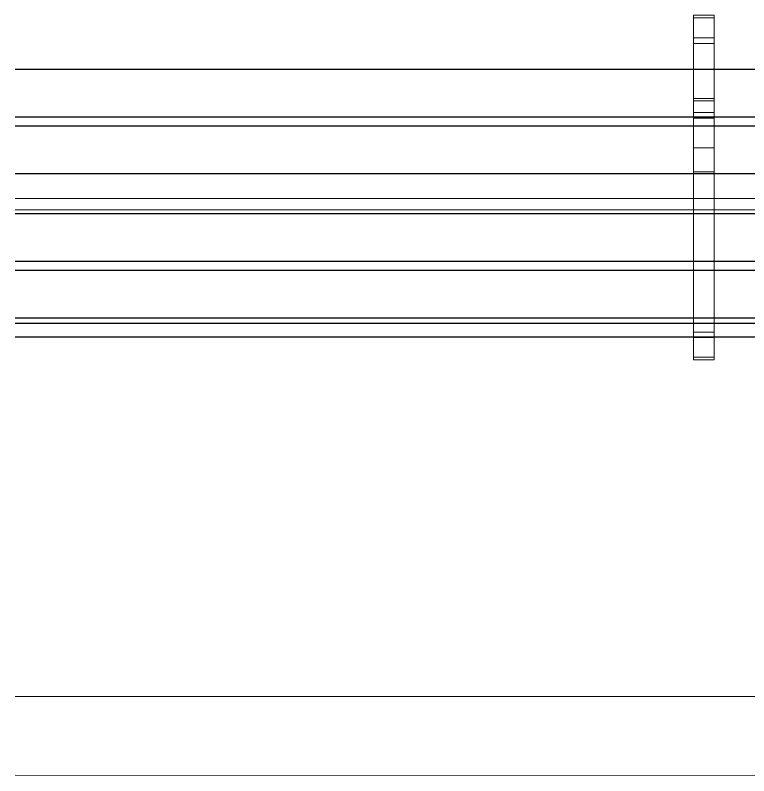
# Model space of a CAD drawing. Header units: feet. Extents: x -21 to 5170, y -254 to 1413.
# Drawn here: x 1805.33 to 1823.2, y 48.97 to 67.52 of the extents above; entities that cross this region are included whole.
import ezdxf
from ezdxf.lldxf.tags import DXFTag

# ---------------------------------------------------------------- set-up
doc = ezdxf.new("R2010")
doc.units = ezdxf.units.FT
doc.header["$MEASUREMENT"] = 0
for name, color, linetype in [('ATI CENTER SUPPORT', 7, 'Continuous'), ('DC FEEEDERS', 1, 'Continuous'), ('PV-AG-DC1', 142, 'DC1'), ('WIRE MANAGEMENT', 4, 'Continuous')]:
    doc.layers.add(name, color=color, linetype=linetype)
doc.styles.add('NEI-A', font='arial.ttf')
tags = doc.linetypes.add('DC1', pattern='A,0.176989,-0.035266,["DC1",NEI-A,S=0.1,R=0,X=0,Y=-0.05],-0.314734,0.176989', length=0.703978).pattern_tags.tags
tags[6] = DXFTag(74, 10)

msp = doc.modelspace()

# ---------------------------------------------------------------- linework, layer by layer
at = {"layer": 'ATI CENTER SUPPORT', "color": 8, "linetype": 'Continuous', "lineweight": 15}
for p, q in [((1805.32588, 50.90399), (1838.84262, 50.90399)), ((1837.87777, 48.97464), (1805.32588, 48.98698))]:
    msp.add_line(p, q, dxfattribs=at)
at = {"layer": 'DC FEEEDERS'}
for points in [[(1805.32588, 66.20605), (1847.77006, 66.20605)], [(1805.32588, 65.04605), (1847.77006, 65.04605)], [(1805.32588, 64.8241), (1847.77006, 64.8241)], [(1805.32588, 63.6641), (1847.77006, 63.6641)], [(1805.32588, 62.68671), (1847.77006, 62.68671)], [(1805.32588, 61.52671), (1847.77006, 61.52671)], [(1805.32588, 61.30476), (1847.77006, 61.30476)], [(1805.32588, 60.14476), (1847.77006, 60.14476)]]:
    msp.add_lwpolyline(points, dxfattribs=at)
at = {"layer": 'PV-AG-DC1', "flags": 128}
for points in [[(1847.77006, 60.00291), (1805.32588, 60.00291)], [(1847.77006, 59.67045), (1805.32588, 59.67045)]]:
    msp.add_lwpolyline(points, dxfattribs=at)
at = {"layer": 'WIRE MANAGEMENT', "color": 4, "linetype": 'Continuous', "lineweight": 18, "elevation": 0.11854, "flags": 128}
for points in [[(1822.35417, 67.51993), (1821.85417, 67.51993)], [(1821.85417, 59.11993), (1821.85417, 67.51993)], [(1822.35417, 67.51993), (1822.35417, 59.11993)], [(1822.35417, 67.45884), (1821.85417, 67.45884)], [(1822.35417, 66.96978), (1821.85417, 66.96978)], [(1822.35417, 66.83421), (1821.85417, 66.83421)], [(1822.35417, 65.49308), (1821.85417, 65.49308)], [(1822.35417, 65.43185), (1821.85417, 65.43185)], [(1822.35417, 65.14677), (1821.85417, 65.14677)], [(1822.35417, 65.01119), (1821.85417, 65.01119)], [(1822.35417, 64.28499), (1821.85417, 64.28499)], [(1822.35417, 63.70274), (1821.85417, 63.70274)], [(1805.32588, 63.05156), (1847.77006, 63.05156)], [(1805.32588, 62.77349), (1847.77006, 62.77349)], [(1822.35417, 59.79258), (1821.85417, 59.79258)], [(1822.35417, 59.66452), (1821.85417, 59.66452)], [(1822.35417, 59.18101), (1821.85417, 59.18101)], [(1822.35417, 59.11993), (1821.85417, 59.11993)]]:
    msp.add_lwpolyline(points, dxfattribs=at)

doc.saveas('drawing.dxf')
